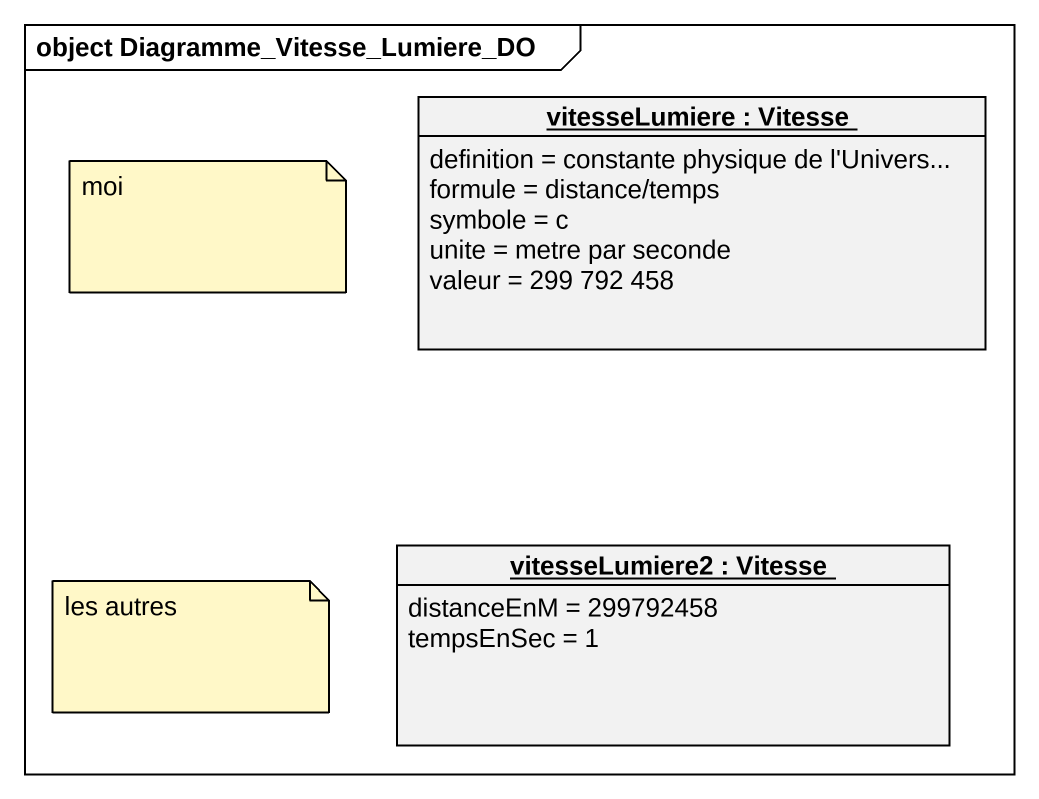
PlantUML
@startuml
mainframe object Diagramme_Vitesse_Lumiere_DO
hide circle
hide empty members
object "vitesseLumiere : Vitesse" as vitesseLumiere {
  definition = constante physique de l'Univers...
  formule = distance/temps
  symbole = c
  unite = metre par seconde
  valeur = 299 792 458
}
object "vitesseLumiere2 : Vitesse" as vitesseLumiere2 {
  distanceEnM = 299792458
  tempsEnSec = 1
}
note as N1
  moi
end note
note as N2
  les autres
end note
@enduml
